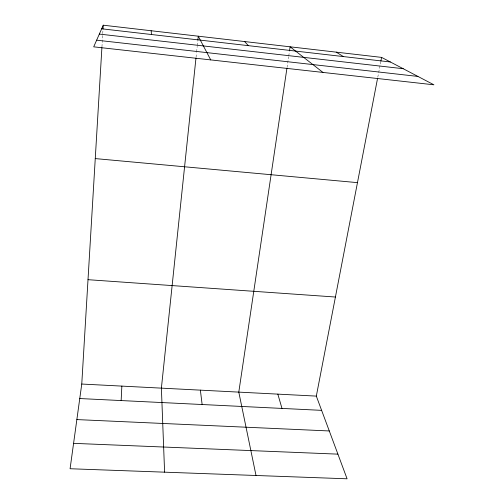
<?xml version="1.0" encoding="UTF-8"?>
<svg xmlns="http://www.w3.org/2000/svg" width="504" height="504" viewBox="0 0 504 504"><rect width="100%" height="100%" fill="white"/><g stroke="black" fill="none" stroke-linecap="round" stroke-linejoin="round"><path stroke-width="0.38" stroke-dasharray="2.52 1.89" d="M101.953 46.847L102.923 30.612M196.05 57.317L196.541 52.624M196.629 51.836L197.203 46.362M197.284 45.58L197.776 40.881M287.041 67.492L288.635 56.769M288.748 56.001L289.435 51.408M377.779 77.219L378.517 73.408M378.661 72.645L380.722 61.967"/><path stroke-width="0.76" d="M121.149 400.567L121.855 386.102M377.49 78.744L316.323 396.106L347.086 478.8L70.081 468.739L81.761 384.042L101.903 47.622M103.018 29.068L103.251 25.2L381.604 57.393L433.919 84.811L93.7 46.84L103.251 25.2M195.968 58.099L161.387 388.137L164.6 472.172M197.858 40.099L198.267 36.187L210.722 59.9M286.927 68.254L238.795 392.118L256.007 475.493M289.548 50.639L290.115 46.809L322.969 72.425M380.866 61.205L381.604 57.393M73.578 443.35L337.913 454.142M76.86 419.586L329.288 430.964M79.758 398.544L321.621 410.357M81.761 384.042L316.323 396.106M88.011 279.688L335.418 297.026M95.262 158.59L357.462 182.637M99.332 34.077L403.213 68.714M96.642 40.175L417.936 76.432M101.663 28.791L390.361 61.979M336.25 52.145L343.4 56.58M244.579 41.542L248.384 45.656M277.836 394.122L281.982 408.423M200.365 390.14L202.136 404.523M151.162 30.744L151.439 34.511"/></g></svg>
